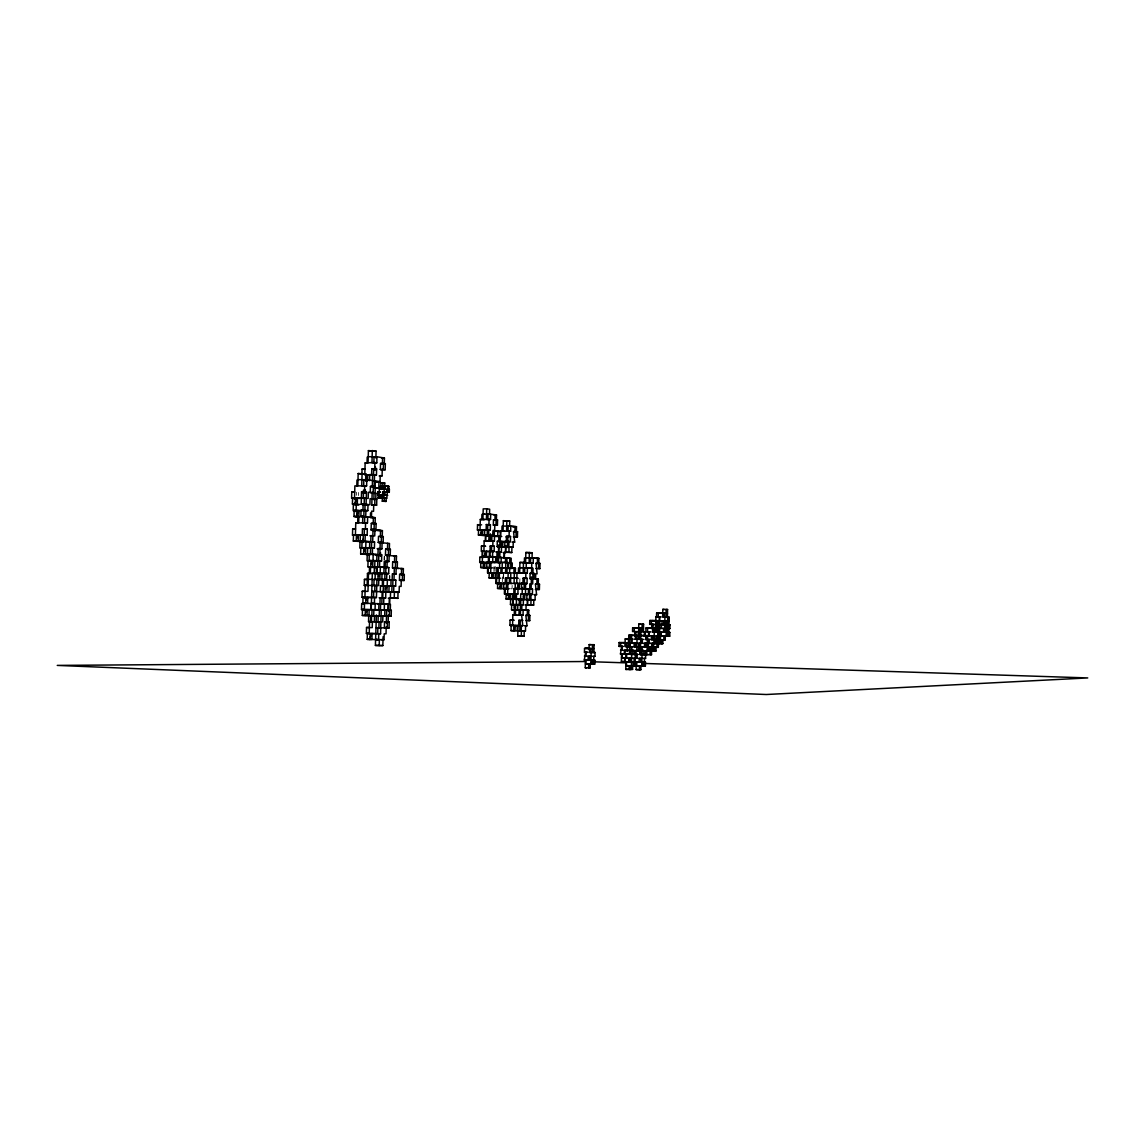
<?xml version="1.0" encoding="UTF-8"?>
<svg xmlns="http://www.w3.org/2000/svg" width="1145" height="1145" viewBox="0 0 1145 1145"><rect width="100%" height="100%" fill="white"/><g stroke="black" fill="none" stroke-linecap="round" stroke-linejoin="round"><path stroke-width="0.75" stroke-dasharray="5 3.75" d="M493.91 571.541L494.082 564.657M495.069 571.441L495.284 562.81M502.311 581.946L502.483 575.033M503.342 573.616L503.213 578.769L500.351 578.568M503.714 573.201L503.585 578.397L500.966 578.382M512.158 585.396L512.058 588.873L507.765 588.616M519.773 583.793L519.902 578.583L521.318 578.683M384.09 560.191L384.19 556.542M384.262 559.891L384.376 556.241M389.3 578.354L389.386 575.348M389.858 578.783L389.93 575.806M356.539 495.313L356.639 492.25M358.471 495.556L358.557 492.507M492.55 567.992L495.155 567.992"/><path stroke-width="1.5" d="M627.603 654.21L624.297 654.11L624.383 650.317L628.791 650.417M621.735 646.41L620.447 653.967L621.563 653.967L621.391 661.524L624.683 661.624L624.769 657.845L626.243 657.831M626.673 638.953L625.199 638.939L625.027 646.496L630.895 646.61M627.517 665.674L626.415 665.689L626.501 661.882L627.617 661.867L624.841 661.824L626.129 654.21M625.098 650.403L625.013 654.21L627.789 654.267M632.67 665.617L632.584 669.396L625.771 669.424L625.957 661.824L624.841 661.824M629.893 642.817L626.773 642.76L626.687 646.539L625.571 646.539L625.657 642.746L619.073 642.574L618.987 646.352L623.381 646.453M624.927 658.017L626.573 658.074L626.673 654.267M627.116 651.448L627.231 646.581L631.095 646.71M628.333 646.581L628.505 639.024L629.979 639.039M629.449 654.31L629.879 635.275L628.777 635.26L628.691 639.067L629.793 639.082M628.719 661.996L628.805 658.175L629.922 658.175L629.836 661.996L628.719 661.996L636.276 661.996L636.105 669.596L640.885 669.682L640.971 665.889L639.511 665.918L639.425 669.711M631.553 635.318L631.367 642.932L630.265 642.917L630.179 646.739L631.281 646.739L631.11 654.353M630.38 662.053L630.48 658.232L631.582 658.232L628.805 658.175M631.267 639.11L631.353 635.303M631.124 669.424L631.21 665.631M631.668 654.41L631.41 665.86L632.512 665.846M631.754 650.589L631.84 646.782L632.956 646.782L629.621 646.696M632.026 639.153L631.94 642.96L633.042 642.975L630.265 642.917M642.044 627.947L643.504 627.99L632.641 627.746L632.541 631.539L650.317 631.94L647.555 631.868L647.641 628.061L649.587 628.118M632.784 654.41L632.884 649.83M633.171 662.096L633.085 665.918L637.851 665.86M634.201 631.568L634.301 627.775L636.291 627.846M634.072 646.868L634.173 643.032L635.275 643.046L635.189 646.868L634.072 646.868L639.626 646.968M633.986 665.832L634.158 658.218L636.362 658.203L636.448 654.41M634.444 654.453L634.53 650.646M634.86 636.162L634.974 631.582M635.217 635.389L635.303 631.596M635.089 665.817L635.432 650.603M635.79 635.403L635.876 631.611M635.919 654.453L636.005 650.646M633.013 635.346L636.548 635.432L636.463 639.253L635.361 639.239L635.446 635.418L628.777 635.26M636.777 650.732L637.035 639.268L641.787 639.354L641.701 643.146L639.511 643.118L639.425 646.939M636.749 665.875L636.835 662.068L637.937 662.053L632.412 661.967M638.137 639.296L638.309 631.654M638.624 631.668L638.795 624.082L643.59 624.197L643.418 631.782M638.538 646.968L638.438 650.789L644.649 650.804M638.853 646.896L638.91 644.363M639.196 631.682L639.282 627.875M643.519 662.282L643.433 666.089L644.52 666.075L644.606 662.268L639.082 662.182L639.168 658.375L640.255 658.361M639.597 639.311L639.769 631.697M639.54 650.789L639.797 644.349M639.883 649.945L639.769 654.511L646.224 654.654L646.31 650.847L644.864 650.847L644.778 654.654M640.298 631.711L640.384 627.918L638.71 627.875M646.224 654.654L640.341 654.554L640.427 650.746M640.527 646.939L640.871 631.725M641.014 650.789L641.1 646.982M641.772 630.48L641.83 627.947M641.443 654.554L641.529 650.746M641.959 631.754L642.13 624.154L643.59 624.197M642.846 666.018L641.758 666.032L642.016 654.611M642.102 650.804L642.188 646.982M637.837 643.075L642.273 643.175L642.359 639.368L643.461 639.382M643.104 654.611L643.218 650.045M644.492 631.811L644.406 635.604L643.333 635.575M644.449 647.068L644.535 643.261L645.623 643.261L645.537 647.082L644.449 647.068L658.346 647.311L658.432 643.504M645.193 636.391L645.293 631.825M645.88 631.84L645.966 628.018L657.946 628.304M645.651 654.596L645.565 658.404L644.478 658.404L644.306 666.004L645.394 665.989L645.479 662.196L642.717 662.153M645.207 635.632L646.882 635.661L646.796 639.468L645.708 639.454L645.794 635.647L636.548 635.432M654.41 647.183L656.085 647.226L655.999 651.004L651.591 650.904L651.505 654.697L646.725 654.596L646.81 650.804M648.213 650.947L647.125 650.947L647.469 635.69L650.231 635.747L646.882 635.661M648.299 647.14L648.471 639.511M648.542 636.463L648.642 631.897M648.886 647.168L648.8 650.99L650.746 650.947M649.058 639.54L648.972 643.361L650.059 643.361M649.229 631.911L649.143 635.718L647.469 635.69M650.746 624.368L649.673 624.326L649.759 620.533L656.443 620.662L656.357 624.469L658.862 624.54M649.888 650.99L649.974 647.183M650.145 650.904L650.059 654.697L651.505 654.697M651.333 639.611L651.419 635.776L652.507 635.804L652.421 639.626L651.333 639.611L665.231 639.883L665.317 636.076L663.885 636.047L663.799 639.855L665.231 639.883M651.648 647.226L651.734 643.404L653.18 643.433L653.094 647.24M652.063 628.92L652.163 624.354M652.335 628.19L652.421 624.397M652.679 628.161L652.593 631.983L653.666 632.011L653.752 628.19L650.174 628.133M652.593 642.846L652.407 651.004L653.58 647.197M652.922 628.19L653.008 624.397M624.383 650.317L654.081 651.047L654.167 647.24M654.94 639.654L654.997 637.121M655.112 632.04L655.169 629.507M654.926 651.004L655.012 647.211M655.355 632.04L655.527 624.411L656.958 624.469L656.786 632.083M655.169 651.047L655.241 647.254M655.756 624.469L655.928 616.869L660.951 616.969M656.529 616.854L656.615 613.062L667.506 613.305L666.075 613.248M656.615 639.697L656.7 635.89L662.211 636.019M656.772 643.547L656.858 639.726L655.784 639.711L655.699 643.533L660.364 643.576L660.622 632.169L654.267 632.026L654.01 643.49L655.183 639.683M657.001 643.49L656.915 647.297L658.346 647.311M657.43 624.497L657.516 620.704L664.844 620.819M657.717 638.452L658.117 620.69L660.865 620.762M658.389 635.933L658.218 643.562L648.385 643.318L649.83 643.333M658.876 634.659L659.277 616.926M659.878 616.912L659.291 643.576L660.45 639.783M661.051 639.797L660.966 643.619L662.855 643.604L662.941 639.812L658.303 639.74M661.137 635.99L661.223 632.183L662.297 632.212M649.673 624.326L661.381 624.569L661.309 628.376L662.382 628.405M662.01 624.569L662.096 620.747L663.155 620.79M661.781 643.59L661.867 639.797M662.039 643.619L662.125 639.812M667.42 617.112L667.578 609.512L662.798 609.383L662.64 616.998L669.095 617.141L668.68 636.162M663.327 613.162L663.241 616.983L669.095 617.141M664.93 617.012L664.587 632.255L663.528 632.226L663.613 628.419L667.435 628.505L667.678 617.083M663.699 624.597L663.771 620.776L669.009 620.948L665.646 620.876M664.315 617.026L664.401 613.219M665.288 628.448L665.216 632.269L669.825 632.383L669.739 636.176L667.878 636.148L667.964 632.326M665.918 620.862L664.672 628.448M666.004 617.055L666.161 609.441L667.578 609.512M666.19 636.105L667.349 632.326L667.263 636.133L666.19 636.105L666.447 624.669L669.982 624.784L669.911 628.576L667.163 628.519L667.077 632.312M667.192 627.245L667.335 620.905M668.136 632.341L668.48 617.155M668.952 636.176L669.023 632.355M585.854 663.943L585.939 660.064L587.127 660.064L584.279 660.007L585.639 652.264M584.365 656.142L587.213 656.185L586.04 656.185L586.125 652.321L587.313 652.321L584.465 652.264L584.551 648.399L586.812 648.371M590.176 667.836L588.602 667.864L588.702 663.986L590.262 663.971L590.176 667.836L585.267 667.75L585.453 660.007L584.279 660.007M588.101 660.178L588.201 656.3L589.374 656.3L589.289 660.178L588.101 660.178L594.856 660.207L594.77 664.071L592.537 664.172L592.638 660.279L593.811 660.279M589.045 649.272L589.16 644.621L590.72 644.635M590.734 648.542L589.56 648.542L589.475 652.421L590.648 652.421L590.734 648.542L593.969 648.6L592.294 648.557M592.037 664.1L590.863 664.114L591.135 652.464L595.042 652.464L594.956 656.328L593.783 656.343L593.711 664.157M592.323 652.464L592.495 644.721L594.055 644.721L593.883 652.464L588.974 652.364M623.209 654.01L622.093 654.01L622.007 657.803L623.123 657.788M620.533 650.174L622.179 650.231L622.279 646.438M478.882 530.121L477.408 529.949L477.537 524.696L481.644 524.839M484.321 535.645L478.41 535.001L478.538 529.749L485.609 530.221M480.027 529.92L480.299 519.415L490.547 519.472L490.675 514.219L483.061 514.119L484.535 514.32M481.158 562.567L479.698 562.438L479.827 557.257L483.877 557.386M501.768 536.533L481.043 534.973L481.172 529.72M489.516 514.448L489.645 509.21L486.711 508.809L483.204 508.867L482.932 519.372L484.407 519.558L481.773 519.601L481.916 514.363M486.51 567.977L480.685 567.505L480.814 562.324L487.784 562.682M481.43 546.136L485.523 546.265L481.43 546.136L481.301 551.36L482.761 551.504M488.171 556.985L482.303 556.456L482.446 551.203L489.459 551.618L489.187 562.066L495.599 562.309L495.728 557.1L511.214 558.259L511.085 563.426L508.251 563.183L508.122 568.349L509.539 568.464M482.288 562.438L482.546 552.076M483.419 562.324L483.29 567.519L487.641 567.863L487.512 573.044M494.525 535.731L494.397 540.97L484.178 540.884L483.906 551.346L482.446 551.203M494.397 540.97L491.763 540.998L491.906 535.76L484.55 534.944L484.693 529.677L490.275 529.992L490.403 524.725L488.944 524.553L489.072 519.286M495.599 562.309L492.693 562.066L492.822 556.828L484.922 556.441L485.065 551.203M488.271 541.012L485.337 540.712L485.466 535.459L493.066 535.574L493.209 530.321L494.669 530.493L494.797 525.254L493.338 525.083L493.481 519.844L497.56 519.987L497.431 525.226L494.797 525.254M485.781 535.817L485.652 541.041L484.178 540.884M486.167 529.849L486.296 524.582L490.403 524.725M486.711 508.809L486.439 519.329L489.373 519.687M486.539 551.332L486.396 556.57L483.777 556.584L486.539 551.332L494.125 551.461L494.268 546.208L490.175 546.079L489.903 556.57L500.064 557.486M493.066 535.574L487.197 534.915L487.326 529.648M489.659 567.748L486.754 567.519L486.883 562.309L492.393 562.567M488.042 514.262L487.913 519.515L490.547 519.472M489.53 572.944L488.071 572.829L488.214 567.634M488.342 562.438L488.471 557.243L489.931 557.372M491.763 540.998L488.843 540.683L488.972 535.431M494.883 578.354L489.087 577.939L489.23 572.729L491.835 572.743L491.706 577.953L497.488 578.368M489.487 562.309L489.359 567.519L492.264 567.763M490.303 540.841L490.489 533.842M490.675 572.843L490.947 562.438M490.175 546.079L491.634 546.222L491.491 551.461L494.125 551.461M501.51 546.938L501.367 552.148L497.03 551.733L496.901 556.957L492.536 556.57L492.665 551.317M492.808 546.065L492.937 540.812M493.495 530.693L493.366 535.917L497.717 536.404L497.846 531.194L494.354 531.223L494.225 536.433L500.336 536.375M494.941 520.016L495.069 514.792M497.431 525.226L495.971 525.054L496.114 519.801L497.56 519.987M490.675 514.219L496.529 514.978L496.386 520.202L493.481 519.844M498.089 578.182L495.198 577.982L495.327 572.758L500.837 572.987L500.98 567.777M498.791 583.649L495.914 583.463L496.186 573.072L489.23 572.729M505.804 547.382L497.173 546.508L497.302 541.284L505.689 541.871M496.644 578.082L496.515 583.292L500.58 583.406M496.773 572.858L496.916 567.648L503.843 568.006M507.235 594.112L504.372 593.94L504.501 588.73L497.545 588.444L497.689 583.22L504.63 583.521M497.946 572.758L497.817 577.996L500.708 578.196M498.347 557.1L498.662 544.92M498.218 572.972L498.361 567.763L496.916 567.648M498.49 562.567L498.619 557.357M504.372 547.224L508.423 547.367L499.807 546.494L499.936 541.256M499.134 583.306L499.392 572.872M499.535 567.662L499.664 562.438L501.109 562.567L501.238 557.357L497.173 557.229L497.044 562.438L499.921 562.682M499.792 557.229L499.936 552.005L495.857 551.876L500.193 552.291M500.193 541.585L500.465 531.165L510.656 531.237L510.799 526.013L502.04 526.128L501.896 531.323L500.465 531.165M500.594 536.719L500.723 531.523L497.846 531.194M500.179 588.473L500.308 583.234M501.381 541.413L501.252 546.637L498.619 546.652M515.307 573.445L515.436 568.249L508.537 567.906L508.666 562.682L505.804 562.438L502.283 562.438L502.025 572.886L503.471 572.987M509.597 526.228L509.725 521.018L503.356 520.703L503.084 531.137L504.53 531.309M504.115 557.615L504.244 552.42L505.675 552.563L505.847 545.65M506.577 588.673L503.685 588.501L503.829 583.263L509.339 583.463L509.468 578.239L505.403 578.125L505.26 583.349L503.829 583.263M504.358 557.887L504.487 552.706M511.786 552.534L508.924 552.262L509.067 547.052L505.56 547.067L505.432 552.276L511.786 552.534L511.915 547.339L504.759 546.623L504.888 541.385L509.196 541.843M505.403 562.939L505.546 557.744M509.067 593.926L505.002 593.826L505.131 588.587M505.804 562.438L505.532 572.901L508.409 573.115M506.333 541.542L506.462 536.318L509.096 536.289L510.527 536.461L510.398 541.671L507.765 541.699L507.893 536.475L506.462 536.318M506.863 520.66L506.591 531.094L509.453 531.437M506.834 563.054L506.963 557.873L502.927 557.744L509.811 558.13L509.668 563.297L512.287 563.297L512.158 568.478L508.122 568.349M512.015 599.422L506.061 599.007L506.19 593.768M506.462 583.277L506.333 588.516L509.21 588.702M514.806 536.933L517.44 536.905L517.569 531.709L513.518 531.566L514.678 542.129L513.246 541.986L513.117 547.181L507.392 546.609L507.521 541.37L510.398 541.671M506.705 583.449L506.834 578.225L505.403 578.125M506.963 573.001L507.106 567.777L498.361 567.763M508.022 531.266L508.165 526.056M508.022 562.939L507.893 568.12L509.31 568.235M507.593 595.6L507.908 583.377M508.036 578.139L508.165 572.901L509.597 573.015L509.74 567.791L507.106 567.777M509.096 536.289L509.224 531.065L510.656 531.237M510.742 568.364L510.87 563.183L508.251 563.183M518.885 599.679L521.505 599.708L508.709 599.05L508.838 593.797L510.284 593.869L510.14 599.121L506.061 599.007M521.633 615.18L522.778 625.671L509.94 625.385L510.069 620.175L514.119 620.275L512.702 620.232M523.38 594.212L523.308 604.789L510.47 604.56L510.598 599.35L513.232 599.379M513.819 628.09L515.207 625.499L515.064 630.723L511.014 630.637L511.142 625.413M517.01 609.913L511.543 609.741L511.672 604.531M512.874 604.503L513.017 599.264M512.574 625.442L512.831 615.022L523.036 615.223L523.165 609.999L520.531 609.956L520.403 615.18M513.089 604.589L513.275 597.647M513.89 573.344L514.019 568.135L511.386 568.135M515.064 526.543L514.935 531.738L517.569 531.709M513.676 599.164L513.948 588.659L519.257 588.716L519.386 583.449L527.015 583.592L527.158 578.339L523.065 578.211L522.936 583.478M495.914 583.463L514.076 583.42L514.334 572.929L510.813 572.915L510.541 583.392L511.972 583.492M513.647 630.695L513.776 625.471M514.177 609.784L514.305 604.56M517.44 536.905L516.009 536.747L516.152 531.538M514.391 609.87L514.248 615.065L512.831 615.022M510.799 526.013L516.481 526.714L516.352 531.895L513.518 531.566M510.47 604.56L515.722 604.632L515.465 615.065L516.882 615.123M521.204 567.806L519.773 567.691L527.416 567.82L527.287 573.072L516.996 572.929L516.724 583.435L514.076 583.42M517.826 588.616L517.955 583.363L515.293 583.335L514.892 599.121L527.645 599.78L527.516 604.975M517.297 625.542L517.168 630.78L521.419 630.866L521.29 636.076L524.109 636.133L524.238 630.924M517.826 604.617L517.697 609.841L528.79 610.242L528.661 615.438M515.236 593.997L517.883 594.026L518.027 588.773M518.556 567.806L518.413 573.044L516.996 572.929M524.109 636.133L517.769 635.99L518.041 625.585M530.393 568.278L526.17 567.934L526.299 562.682L519.916 562.438L519.644 572.944L521.075 573.058M518.714 625.585L518.857 620.347L522.907 620.447M519.114 609.899L518.986 615.123L523.036 615.223M519.243 604.674L519.372 599.465M519.816 630.838L519.944 625.599M520.345 609.884L520.474 604.646M520.603 599.422L520.732 594.183L532.396 594.441L532.525 589.203L527.058 589.002M520.131 625.614L520.274 620.404L518.857 620.347M520.66 604.746L520.789 599.536M532.525 589.203L521.376 588.659L521.505 583.377L527.015 583.592M521.233 630.866L521.361 625.628M521.891 604.717L521.762 609.942L511.543 609.741M522.149 594.269L522.32 587.299M523.465 562.438L523.193 572.958L524.625 573.072L524.753 567.82M524.353 563.054L524.482 557.844M524.052 588.673L524.181 583.406M524.353 583.578L524.482 578.325L523.065 578.211M532.396 594.441L524.796 594.298L524.668 599.522L517.955 599.379M526.986 563.054L525.584 562.939L525.841 552.491L532.182 552.749L532.053 557.973L534.844 558.23M525.512 594.169L525.598 583.492M525.741 578.225L525.87 572.972L527.287 573.072M511.014 630.637L525.469 630.952L525.598 625.742L527.001 625.785L525.856 615.323L529.906 615.423L529.763 620.633L525.727 620.533M525.984 610.128L526.113 604.918L530.164 605.018M524.882 604.946L533.684 605.075L533.813 599.865L526.8 599.493L526.929 594.255L529.591 594.284M527.358 604.889L527.487 599.665M527.258 615.38L527.387 610.185M528.332 594.327L528.475 589.102M529.376 552.477L529.119 562.939L531.924 563.183M528.503 615.38L528.375 620.59L529.763 620.633M538.236 584.351L538.365 579.155L529.978 578.54L530.106 573.301L534.185 573.416L534.057 578.654L530.135 578.726M530.65 557.844L530.521 563.054L533.184 563.054L533.312 557.83L525.712 557.715L527.129 557.844M530.865 599.594L530.994 594.355M531.123 589.117L531.437 576.894M525.584 562.939L531.781 562.939L531.523 573.402L534.185 573.416M532.425 599.794L535.073 599.823L535.202 594.598L536.59 594.684L535.459 584.165L538.121 584.179L537.993 589.403L539.381 589.489L539.51 584.279L535.459 584.165M535.588 578.955L535.717 573.731L537.105 573.845L535.975 563.311L540.025 563.426L539.896 568.636L535.846 568.521M536.976 579.055L536.848 584.265L539.51 584.279M537.363 563.426L537.492 558.216M533.312 557.83L538.88 558.345L538.751 563.555L535.975 563.311M369.205 634.072L369.549 621.62M371.796 468.749L373.685 469.035L373.513 475.118L376.447 475.032L376.619 468.935L374.73 468.648L371.796 468.749L371.624 474.831M374.029 456.884L373.857 462.952L376.791 462.852L376.963 456.769L368.232 456.712M373.198 492.45L373.37 486.324L370.422 486.396L370.25 492.522L375.102 492.708L375.274 486.596L373.37 486.324M372.511 547.997L372.34 554.108L369.391 554.123M373.041 529.105L372.683 541.886L374.572 542.057L374.401 548.169L371.467 548.183L371.638 542.086L360.174 541.012L360.346 534.858L367.144 535.202L367.316 529.062L362.45 528.904L362.278 535.044M373.184 524.109L373.37 517.454L370.422 517.497L370.551 512.917M373.728 504.687L373.542 511.343L371.638 511.114L371.467 517.225M373.857 499.692L374.043 493.037M374.558 474.746L374.215 486.94L370.422 486.396M374.73 468.648L374.902 462.551L365.14 462.895L364.797 475.046M370.565 621.62L370.737 615.681M371.18 603.701L371.023 609.67L365.341 609.541L365.183 615.509M375.059 554.595L381.743 554.896L381.571 560.964L372.884 560.821L372.712 566.889L369.792 566.889M375.503 467.017L375.417 470.037L373.542 469.751M371.381 622.25L371.581 615.151M369.277 554.452L369.105 560.535L373.012 560.52L373.184 554.438L360.646 553.98L360.832 547.882L363.752 547.868L363.58 553.98M375.889 458.057L376.075 451.13L368.404 450.643L368.06 462.795M371.867 615.638L372.039 609.655M375.961 529.634L374.072 529.434L374.243 523.308L371.295 523.351L371.123 529.462L375.961 529.634L376.132 523.508L374.243 523.308M374.93 498.819L376.819 499.063L376.648 505.174L374.758 504.945L374.93 498.819L371.982 498.891M372.397 621.678L372.239 627.603L366.543 627.474L366.386 633.4L369.22 633.471M371.982 529.892L374.916 529.863L374.744 535.96L370.951 535.588L370.78 541.699L367.846 541.728M362.45 504.644L368.003 504.53L367.831 510.656L361.047 510.255L360.875 516.409L375.259 517.669L375.088 523.766L371.295 523.351M354.707 491.992L351.773 492.064L351.601 498.189L368.175 498.39L368.346 492.264L375.932 493.295L375.76 499.377L370.078 498.647L369.907 504.759L361.219 504.115L361.562 491.82L366.443 492.006L366.085 504.287L363.137 504.344L362.965 510.484M373.871 585.467L374.043 579.456L368.318 579.313M374.2 573.43L374.401 566.56M380.169 573.216L380.34 567.161L376.447 567.161L376.29 573.201L385.736 573.602L388.656 573.616L388.828 567.577L374.73 566.761L374.902 560.678L377.821 560.678L377.65 566.761L385.121 567.305L385.292 561.265L388.985 561.551L389.157 555.525L386.237 555.525M373.714 615.695L373.885 609.712M378.594 495.112L377.664 494.983L377.75 491.949L380.154 492.035L377.75 491.949M378.108 497.86L378.193 494.826L379.653 494.783L380.598 494.912L380.512 497.946L378.108 497.86L383.303 498.318M376.777 560.821L376.948 554.753M378.809 488.071L378.981 482.016L375.231 481.472L375.059 487.541L378.809 488.071L374.916 488.171M370.966 573.459L368.49 573.301L367.974 591.35L362.206 591.292L362.035 597.304L376.433 597.547L376.934 579.47M377.077 574.547L377.278 567.433L370.522 567.419M379.124 494.941L379.296 488.872L385.121 488.886L385.207 485.838L380.841 485.809L381.786 485.938L381.7 488.972L379.296 488.872M383.088 636.72L382.845 645.58L375.403 645.436L376.404 614.965M378.337 542.415L378.508 536.332L381.442 536.304L383.317 536.49L383.146 542.573L378.337 542.415L383.146 542.573M379.653 494.783L379.567 497.817L384.334 498.147L384.248 501.181L386.108 501.424L386.194 498.39M377.106 481.744L380.04 481.659L380.197 475.59L382.072 475.876L382.258 469.264M380.369 469.522L380.541 463.453L383.475 463.353L385.35 463.653L385.178 469.722L380.369 469.522L385.178 469.722M380.226 489.015L380.312 485.981L381.786 485.938M378.651 560.964L378.809 554.91L367.488 553.965L367.674 547.84L374.401 548.169M382.888 482.718L382.716 488.786L384.591 489.044L384.749 482.99L382.888 482.718L380.927 482.775L380.755 488.843L381.7 488.972M378.795 579.585L378.623 585.596L374.902 585.381L374.73 591.421L391.304 592.294M378.036 621.807L378.208 615.867M379.696 560.821L379.539 566.904L376.605 566.889M379.868 554.738L380.226 542.043M380.369 537.077L380.555 530.45L377.621 530.478M387.382 489.445L388.842 489.402L388.928 486.382L386.538 486.281L387.998 486.239L386.738 498.232L381.528 497.774L381.614 494.74L384.949 494.955L385.035 491.921L382.63 491.82L382.544 494.869M382.401 464.312L382.573 457.714M364.511 603.601L361.663 603.572L361.491 609.512L378.766 609.755L378.923 603.773M382.029 573.344L381.872 579.399L386.638 579.527L386.81 573.488L380.011 573.459L379.839 579.484L374.043 579.456M380.483 556.241L380.584 552.806M379.238 615.867L379.41 609.927L391.332 610.299L391.175 616.21L386.509 616.096M381.271 542.401L381.442 536.304M386.108 501.424L382.287 501.224L382.373 498.189M383.303 469.421L383.475 463.353M379.968 603.73L380.14 597.719L385.665 597.976L385.822 592.008M389.257 579.857L395.826 580.114L395.655 586.111L380.469 585.71L380.312 591.707L385.049 591.836L385.221 585.839M383.002 497.746L383.088 494.697M379.21 645.551L379.367 639.626L375.574 639.525M378.981 548.841L381.915 548.827L382.072 542.773L379.152 542.787M382.244 536.704L382.416 530.65L374.916 529.863M383.489 494.983L383.575 491.949L382.63 491.82M383.732 485.881L383.661 488.915L385.121 488.886M376.963 456.769L384.434 458.014L384.276 464.054L380.541 463.453M378.151 603.844L380.612 603.945L380.441 609.899L387.926 610.099L388.083 604.159M384.019 494.826L383.933 497.875L381.528 497.774M384.105 491.792L384.19 488.743M375.717 639.583L378.58 639.669L378.737 633.715L380.569 633.743L381.228 609.984M381.815 603.816L382.172 591.264M382.301 586.355L382.487 579.814M364.883 598.434L365.255 585.31L367.13 585.41L367.473 573.416L378.151 573.33L377.979 579.37L383.546 579.713L383.203 591.75L398.031 592.366L397.873 598.32L390.388 598.105L390.545 592.122L394.41 592.165L394.238 598.148L397.873 598.32M383.89 573.473L384.233 561.408L387.139 561.408M382.888 615.981L382.716 621.907L379.067 621.807L378.909 627.761L386.194 627.918M383.833 597.89L383.661 603.887L377.077 603.687M389.3 492.264L388.37 492.135L388.456 489.101L389.386 489.23L389.3 492.264L386.895 492.178L386.981 489.144L388.842 489.402M384.792 579.413L384.963 573.359L388.656 573.616M385.464 555.211L385.636 549.156L390.402 549.314L390.23 555.354L385.464 555.211L387.311 555.368M384.276 609.97L384.448 604.002M367.373 633.443L367.216 639.382L384.047 639.726L384.205 633.8L386.022 633.829L386.223 626.744M389.214 622.064L384.534 621.964L384.376 627.875L389.042 627.99L389.214 622.064L387.396 622.021L387.239 627.947L389.042 627.99M384.706 616.039L384.863 610.128L391.332 610.299M385.736 573.602L385.908 567.577M388.828 567.577L386.981 567.448L387.325 554.824M387.468 549.872L387.654 543.288M386.323 623.195L386.681 610.185M388.355 614.979L388.155 622.064L384.534 621.964M388.456 611.444L388.642 604.36M380.612 603.945L389.157 604.116L389.314 598.162L391.132 598.248L388.255 598.205M389.543 610.242L389.372 616.153L391.175 616.21M389.701 604.331L389.858 598.42M390.288 610.328L390.445 604.431L384.577 604.188M390.917 585.968L391.089 579.971M391.833 591.908L392.005 585.896L389.085 585.868L388.928 591.879L399.118 592.294L399.29 586.312L401.094 586.426L401.28 579.914M392.162 579.871L392.334 573.86L395.984 574.117L396.156 568.12L403.383 568.65L403.226 574.604M394.324 567.977L392.506 567.848L392.663 561.837L397.415 561.98L397.243 567.992L393.25 568.106M392.749 586.083L392.921 580.086L381.872 579.399M393.665 592.008L393.837 585.997M393.994 579.985L394.338 567.433M394.481 562.524L394.667 555.983M397.243 567.992L395.411 567.848L395.583 561.837M389.157 555.525L396.485 556.126L396.313 562.123L392.663 561.837M399.448 580.329L399.619 574.361L404.328 574.489L404.171 580.472L399.448 580.329L401.265 580.443M401.408 575.019L401.594 568.521M402.525 574.375L402.353 580.358L404.171 580.472M358.686 504.788L352.417 504.015L352.603 497.875L360.031 498.39M354.406 535.33L352.488 535.144L352.66 529.019L355.594 528.99M356.281 504.487L353.361 504.544L353.175 510.67L365.913 510.427L365.742 516.581L355.938 516.739L359.043 510.555L354.177 510.384L354.005 516.51L358.814 517.068M363.924 541.757L353.304 541.055L353.49 534.93L355.408 535.116L355.766 522.864L367.488 522.936L367.659 516.796L364.711 516.839L364.539 522.964L367.488 522.936M354.492 499.234L354.878 485.866L366.615 485.866L366.786 479.726L357.984 479.655M359.859 504.501L355.365 503.957L355.537 497.803M356.081 511.729L356.31 503.385M356.811 486.138L356.982 480.013M368.304 547.897L365.756 547.668L365.928 541.542L356.252 541.041L356.424 534.901L360.904 535.33M358.872 516.681L356.939 516.467L357.125 510.326M357.812 485.781L358.17 473.529L365.928 473.973L365.727 480.972M357.855 516.953L357.684 523.065L355.766 522.864M358.7 522.821L359.043 510.555M362.908 541.957L359.988 541.971L359.816 548.069L361.72 548.226M361.92 473.615L362.049 469.064L364.969 468.978M362.092 473.4L361.734 485.68L364.296 486.038M368.189 548.255L361.849 547.696L362.02 541.585M363.366 493.567L363.466 490.074M362.822 515.751L362.621 522.764L365.169 523.036M363.509 491.205L363.308 498.218L361.391 497.96M363.838 479.812L363.666 485.952L366.615 485.866M362.893 542.515L362.979 539.195M370.78 541.699L363.122 540.984L363.308 534.829L367.144 535.202M363.824 516.352L363.995 510.198M364.167 504.043L364.339 497.889M364.525 491.749L364.697 485.594M365.384 489.903L365.298 492.951L363.394 492.693L366.014 492.622M365.641 480.757L365.77 476.191M364.196 535.23L364.368 529.105L362.45 528.904M365.055 504.587L364.883 510.713L367.831 510.656M388.327 616.153L362.321 615.452L362.493 609.483L364.339 609.555M378.766 609.755L375.059 609.627L375.231 603.615L362.865 603.272L363.037 597.246M367.201 457.141L367.03 463.195L365.14 462.895M365.398 528.861L365.57 522.721M366.114 585.496L364.253 585.396L364.425 579.399L367.302 579.413M368.261 548.026L365.656 548.026L365.484 554.137L362.564 554.137M367.545 481.029L367.717 474.96L370.322 474.874M364.325 610.156L364.525 603.014M365.756 603.315L365.928 597.289L371.538 597.547M370.136 554.767L367.23 554.781L367.058 560.821L369.964 560.821M369.563 480.642L369.735 474.545L376.447 475.032M367.903 566.746L368.075 560.678L370.994 560.678L370.823 566.746L367.903 566.746L376.447 567.161M369.563 548.011L369.735 541.9L374.572 542.057M372.311 450.486L371.968 462.652L374.487 463.067M369.506 567.548L369.334 573.53L367.473 573.416M380.899 621.864L368.547 621.606L368.719 615.695M381.915 548.827L378.165 548.498L377.993 554.581L370.436 553.951L370.608 547.825M376.648 505.174L371.81 505.002L372.168 492.221M372.311 487.226L372.669 474.459M369.005 615.581L369.162 609.598M370.35 573.416L370.551 566.56M657.774 635.919L658.933 632.126M641.758 666.032L642.932 662.211M647.125 650.947L647.913 648.399M590.863 664.114L592.137 660.221M366.171 478.037L367.717 474.96M356.796 538.164L358.356 535.087L358.17 541.213L355.236 541.241M364.11 551.088L365.656 548.026M371.338 563.855L372.884 560.821M378.48 576.465L380.011 573.459M366.271 600.366L367.803 597.375L367.631 603.401L362.865 603.272M365.684 612.561L367.201 609.612L367.03 615.566L362.321 615.452M385.522 588.931L387.053 585.939L395.655 586.111M483.505 565.029L484.879 562.438L484.736 567.634L480.685 567.505M500.064 546.795L502.827 541.571L502.684 546.78L497.445 546.809L498.891 546.952L498.748 552.162L501.367 552.148M491.921 575.448L493.295 572.858L493.151 578.053L489.087 577.939M499.692 587.228L501.753 583.335L501.625 588.559L497.545 588.444M507.507 599.078L510.284 593.869M516.595 588.687L519.386 583.449M514.348 607.222L515.722 604.632M523.408 596.889L524.796 594.298M376.075 451.13L368.404 450.643M381.514 458.129L384.434 458.014M382.416 463.768L385.35 463.653M373.685 469.035L376.619 468.935M362.006 474.102L365.928 473.973M379.152 475.962L382.072 475.876M375.088 482.131L378.981 482.016M384.749 482.99L380.927 482.775M372.325 486.668L375.274 486.596M386.452 489.316L389.386 489.23M363.495 492.078L366.443 492.006M383.575 491.949L385.035 491.921M386.895 492.178L388.37 492.135M372.154 492.779L375.102 492.708M372.998 493.366L375.932 493.295M377.664 494.983L384.949 494.955M385.35 495.241L387.74 495.327M359.387 498.304L366.257 498.147M385.264 498.275L386.738 498.232M373.871 499.134L376.819 499.063M382.287 501.224L384.248 501.181M352.417 504.015L355.365 503.957M358.213 504.73L353.361 504.544M367.574 505.088L362.407 504.831M371.81 505.002L374.758 504.945M354.005 516.51L356.939 516.467M493.896 515.021L496.529 514.978M625.771 669.424L627.26 669.41M627.818 669.31L632.584 669.396M636.105 669.596L640.885 669.682M375.259 517.669L370.422 517.497M585.267 667.75L586.841 667.721M509.725 521.018L503.356 520.703M373.198 523.551L376.132 523.508M493.338 525.083L495.971 525.054M627.345 665.603L625.857 665.631L634.187 665.903L634.273 662.082L629.836 661.996M634.53 665.746L633.428 665.76L645.394 665.989M635.99 665.732L637.078 665.717M516.481 526.714L512.445 526.571L513.862 526.743M364.368 529.105L367.316 529.062M371.123 529.462L374.072 529.434M371.266 530.121L382.416 530.65M477.408 529.949L488.8 529.82L488.672 535.087L486.024 535.116M490.275 529.992L487.641 530.02L487.77 524.768L486.296 524.582M500.723 531.523L494.354 531.223M352.488 535.144L365.226 535.016L365.055 541.17L362.106 541.184M369.907 535.803L372.855 535.774M478.41 535.001L481.043 534.973M484.55 534.944L487.197 534.915M645.479 662.196L640.742 662.239L640.842 658.418L641.93 658.418L639.168 658.375M587.027 663.928L585.367 663.871L594.77 664.071M496.257 536.232L498.891 536.218L498.748 541.428L508.967 541.528L508.838 546.752L506.19 546.766M507.893 536.475L510.527 536.461M513.389 536.776L516.009 536.747M621.391 661.524L626.158 661.61L624.683 661.624M633.514 661.953L636.076 661.939M639.082 662.182L640.169 662.168M353.304 541.055L356.252 541.041M360.174 541.012L363.122 540.984M485.337 540.712L488.843 540.683M512.044 542.143L514.678 542.129M594.856 660.207L589.775 660.236L589.875 656.343L591.049 656.343L588.201 656.3M491.634 546.222L494.268 546.208M497.173 546.508L499.807 546.494M504.759 546.623L507.392 546.609M361.849 547.696L365.756 547.668M510.484 547.195L513.117 547.181M377.106 548.684L380.04 548.67M622.952 657.731L621.477 657.745L627.703 658.06L626.587 658.074M636.162 658.146L637.25 658.146M505.432 552.276L508.924 552.262M503.056 552.563L505.675 552.563M532.182 552.749L525.841 552.491M367.488 553.965L370.436 553.951M378.809 554.91L381.743 554.896M375.746 555.239L380.512 555.382L378.651 555.225M393.579 556.141L396.485 556.126M482.303 556.456L484.922 556.441M489.903 556.57L492.536 556.57M494.282 556.971L496.901 556.957M536.232 558.359L538.88 558.345M640.341 654.554L642.889 654.554M646.725 654.596L648.17 654.596M386.08 561.551L388.985 561.551M394.495 561.98L397.415 561.98M489.187 562.066L492.693 562.066M479.698 562.438L501.109 562.567M508.666 562.682L502.283 562.438M526.299 562.682L519.916 562.438M624.297 654.11L626.501 654.11M631.825 654.153L628.705 654.21L637.006 654.453L636.921 658.26L638.023 658.26L632.498 658.16M638.108 654.453L630.008 654.367L630.093 650.546L637.88 650.746M374.73 566.761L377.65 566.761M382.201 567.305L386.981 567.448M486.754 567.519L490.819 567.648M392.506 567.848L395.411 567.848M528.99 568.163L531.652 568.163M400.492 568.636L403.383 568.65M584.465 652.264L587.213 652.264M488.071 572.829L509.597 573.015M622.193 650.231L623.295 650.231M629.535 650.503L631.01 650.503M654.081 651.047L655.999 651.004M393.078 574.103L395.984 574.117M495.198 577.982L499.263 578.096M493.438 578.254L496.043 578.268M506.834 578.225L509.468 578.239M524.482 578.325L527.158 578.339M529.978 578.54L532.64 578.554M535.717 579.141L538.365 579.155M587.299 648.413L588.473 648.413L585.639 648.356M589.06 648.499L590.634 648.499M383.546 579.713L387.425 579.742L386.895 591.936L382.945 591.979L382.773 597.948L385.665 597.976M392.921 580.086L395.826 580.114M650.818 647.154L646.123 647.111L646.209 643.304L647.297 643.304L644.535 643.261M656.085 647.226L651.419 647.183L651.333 650.99L653.494 651.004L653.666 643.404L655.326 643.447M364.253 585.396L376.762 585.496M503.685 588.501L507.765 588.616M521.376 588.659L525.469 588.759M503.313 588.802L505.933 588.816M522.091 588.888L525.641 588.916M618.987 646.352L620.089 646.367M622.68 646.381L620.633 646.395L620.719 642.617L624.397 642.66L623.295 642.646M535.33 589.389L537.993 589.403M536.719 589.475L539.381 589.489M376.605 591.521L371.839 591.392L373.699 591.493L373.528 597.504L371.667 597.418M396.227 592.266L399.118 592.294M505.002 593.826L516.467 593.94L516.395 604.546L523.308 604.789M533.942 594.656L536.59 594.684M619.073 642.574L620.175 642.588M625.113 642.717L626.773 642.76M628.419 642.803L630.437 642.803M642.273 643.175L643.361 643.189M516.538 599.307L512.244 599.093L512.373 593.826L516.667 594.069M379.095 597.776L381.986 597.804M526.8 599.493L531.022 599.708L530.894 604.932L533.684 605.075M390.388 598.105L394.238 598.148M526.242 599.708L528.89 599.737M647.383 639.497L650.145 639.554L645.122 639.425M657.688 639.726L653.008 639.654L653.094 635.818L654.181 635.847L651.419 635.776M524.753 610.142L528.79 610.242M374.572 609.884L379.41 609.927M517.769 635.99L520.603 636.047M652.264 620.633L657.273 620.719M367.874 615.624L374.544 615.752L374.372 621.706L378.651 621.821M376.376 615.81L381.07 615.924M661.595 624.612L669.982 624.784M632.455 635.332L630.437 635.303L630.351 639.11L633.128 639.168L625.199 638.939M638.223 635.475L641.873 635.547M659.019 628.333L667.435 628.505M658.776 628.333L660.45 628.376M524.367 625.728L527.001 625.785M366.543 627.474L368.389 627.517M651.992 631.968L662.039 632.197M663.528 632.226L669.825 632.383M380.741 627.803L376.047 627.689L377.879 627.732L377.707 633.672L370.236 633.514L370.064 639.454L367.216 639.382M522.836 630.895L525.469 630.952M640.212 635.504L646.653 635.661M655.026 635.847L669.739 636.176M634.788 639.211L642.359 639.368M366.386 633.4L380.569 633.743M368.547 621.606L373.012 621.692M509.94 625.385L522.778 625.671M629.335 642.789L632.083 642.846M652.578 643.39L662.855 643.604M634.173 643.032L636.949 643.089L635.847 643.089L635.747 646.911L643.275 646.997L637.751 646.882M589.16 644.621L594.055 644.721M381.199 639.654L384.047 639.726M645.966 628.018L647.054 628.047M655.441 628.233L660.694 628.362M668.852 628.548L669.911 628.576M632.641 627.746L633.729 627.775M636.849 627.846L637.951 627.875M584.551 648.399L589.56 648.542M375.403 645.436L382.845 645.58M593.382 652.421L595.042 652.464M629.077 654.11L631.467 654.253M636.248 654.353L637.908 654.41M620.447 653.967L622.093 654.01M658.031 624.497L660.779 624.569M661.395 624.569L667.249 624.712M638.795 624.082L640.255 624.125M654.081 624.426L651.333 624.368L651.419 620.561L653.337 620.662M510.069 620.175L511.5 620.232M592.122 656.285L594.956 656.328M642.803 658.346L645.565 658.404M634.416 661.882L637.736 661.982M585.038 661.524L57.25 665.402L766.291 694.514L1087.75 677.926L645.651 663.499M593.954 661.81L626.043 662.869M378.981 609.97L371.209 609.555L372.34 573.316L374.83 573.473M525.856 615.323L529.906 615.423M361.491 609.512L363.351 609.584M655.842 620.676L657.516 620.704M649.759 620.533L650.832 620.576M653.938 620.662L655.012 620.69M660.708 616.998L658.203 616.883L658.289 613.09L659.363 613.133L656.615 613.062M655.928 616.869L657.602 616.897M389.157 604.116L371.495 603.458L374.401 603.501L374.572 597.461L376.433 597.547M361.663 603.572L363.523 603.644M661.853 613.248L660.794 613.205L664.143 613.248L662.712 613.19M362.035 597.304L364.911 597.332M662.798 609.383L664.229 609.455M362.206 591.292L364.081 591.392M535.073 599.823L529.462 599.522L529.849 583.778L532.668 583.979L533.055 568.292L527.416 567.82M515.035 593.854L517.883 594.026M520.732 594.183L527.616 594.455M383.375 585.725L389.486 586.083M372.01 585.367L374.487 585.51M380.469 585.71L384.162 585.925M515.164 588.602L522.277 589.045M364.425 579.399L366.285 579.513M513.948 588.659L515.364 588.759M384.334 579.928L375.073 579.356L375.245 573.316L382.473 573.631M517.955 583.363L522.234 583.649M503.442 583.592L504.873 583.692M399.619 574.361L404.328 574.489M521.505 583.377L525.77 583.664M514.205 578.168L515.636 578.268M518.284 578.282L510.67 578.153L512.116 578.254M396.27 568.335L398.689 568.507M374.372 567.419L376.233 567.562M514.334 572.929L517.197 573.144M495.327 572.758L499.664 573.087M373.012 560.52L381.571 560.964M369.105 560.535L375.374 561.021M530.106 573.301L532.926 573.516M509.74 567.791L515.436 568.249M390.23 555.354L388.384 555.196L388.556 549.142L390.402 549.314M539.896 568.636L538.508 568.521L538.637 563.311L540.025 563.426M360.646 553.98L368.246 554.609M375.76 555.239L377.607 555.382M367.23 554.781L369.105 554.939M525.455 568.163L526.857 568.278M493.552 562.438L494.998 562.567M486.883 562.309L489.788 562.567M480.814 562.324L483.734 562.567M510.87 563.183L512.287 563.297M479.827 557.257L481.286 557.386M385.636 549.156L389.329 549.486L389.486 543.46L382.072 542.773M531.781 562.939L533.184 563.054M359.988 541.971L361.892 542.158M490.031 551.332L492.951 551.604M498.29 547.267L499.721 547.41M371.223 530.264L375.603 530.722M352.66 529.019L354.592 529.219M497.302 541.284L501.639 541.742M507.249 536.833L508.681 536.991L506.061 537.005L507.493 537.162M487.24 535.975L490.16 536.289M360.875 516.409L365.341 516.91M478.538 529.749L481.501 530.078M484.693 529.677L489.115 530.192M361.047 510.255L365.513 510.784M477.537 524.696L479.025 524.882M354.177 510.384L356.109 510.613M480.299 519.415L481.773 519.601M361.219 504.115L367.602 504.902M352.603 497.875L354.535 498.118M351.601 498.189L353.533 498.433M381.614 494.74L384.419 495.112M378.193 494.826L380.068 495.069M351.773 492.064L353.705 492.321M361.562 491.82L365.398 492.336M385.207 485.838L388.928 486.382M366.786 479.726L380.04 481.659M358.17 473.529L360.718 473.901M365.813 474.674L370.236 475.332M362.049 469.064L363.953 469.364M374.902 462.551L376.791 462.852M629.192 665.732L629.092 669.553L630.58 669.524L630.666 665.717L629.192 665.732M482.66 529.892L482.517 535.144L479.898 535.173L482.66 529.892M372.068 633.543L371.91 639.482L369.062 639.397L372.068 633.543M357.469 498.061L357.297 504.186L354.363 504.258L357.469 498.061"/></g></svg>
